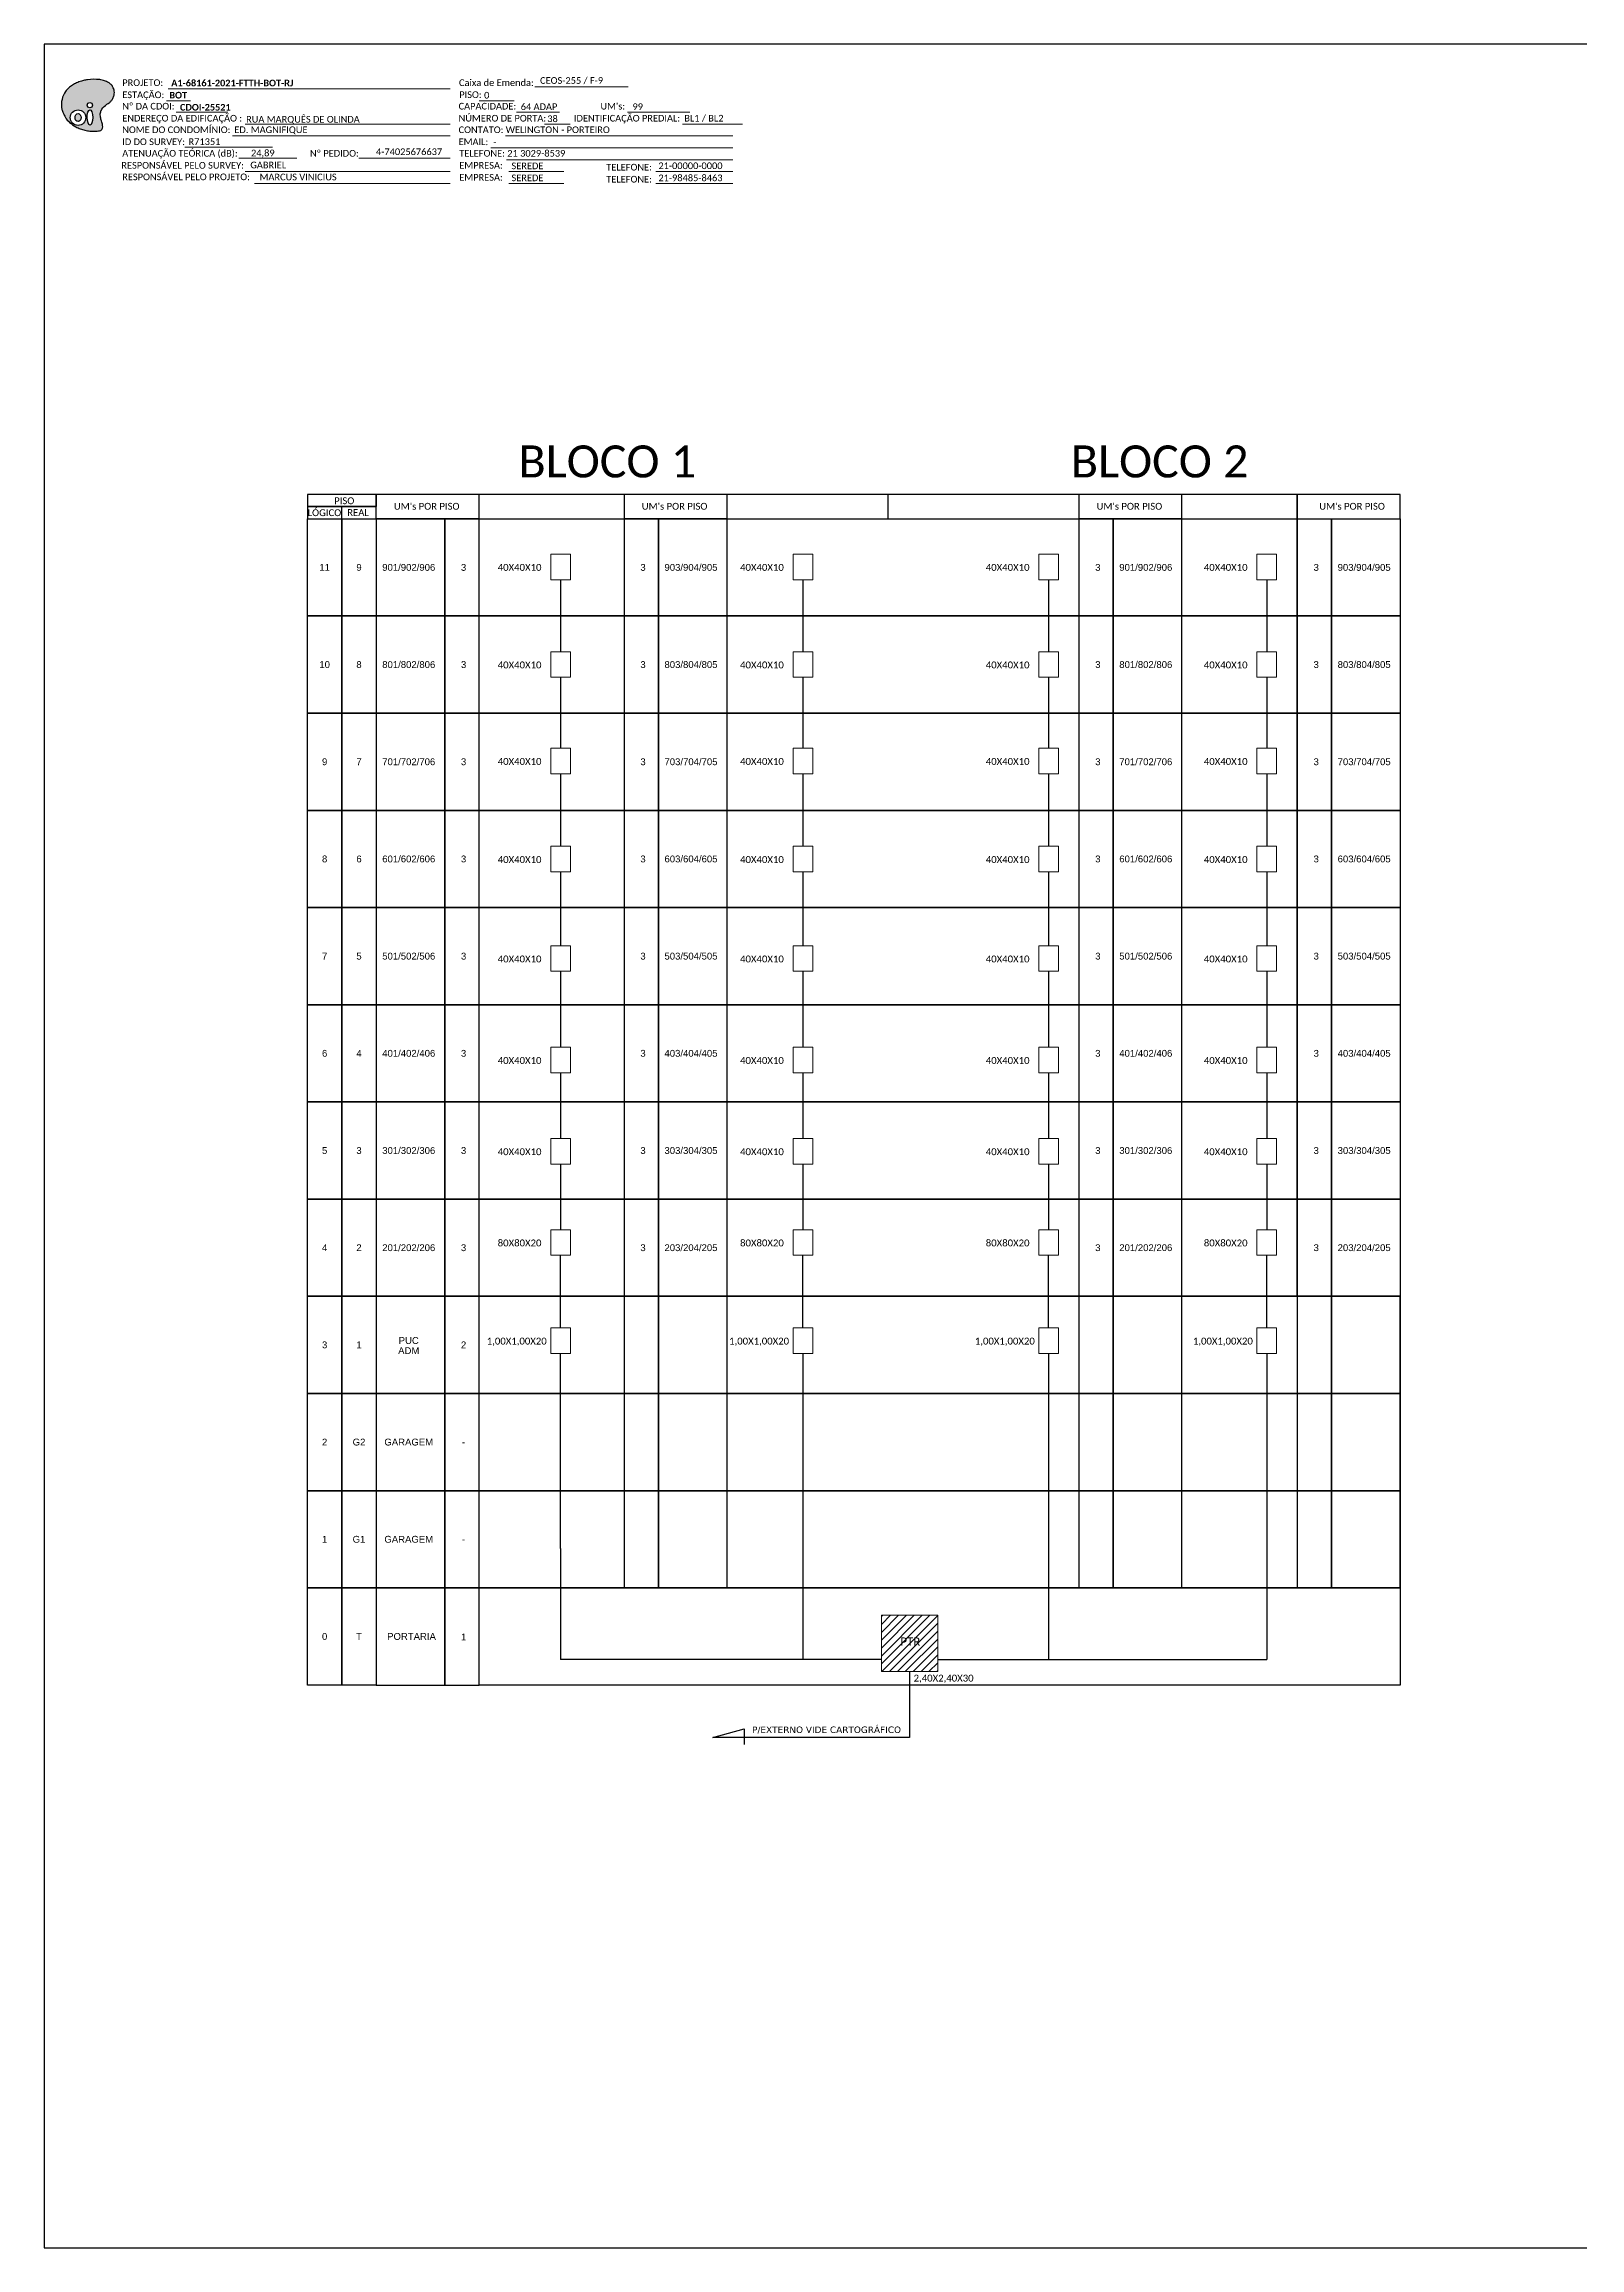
# Model space of a CAD drawing. Header units: inches. Extents: x 1016 to 2772, y -47 to 547.
# Drawn here: x 1933 to 2347, y -47 to 547 of the extents above; entities that cross this region are included whole.
import ezdxf
from ezdxf.enums import TextEntityAlignment as Align

# ---------------------------------------------------------------- set-up
doc = ezdxf.new("R2010")
doc.units = ezdxf.units.IN
doc.header["$MEASUREMENT"] = 0
doc.layers.add("20.0-LEGENDA DOS CDO'S", color=1, linetype='Continuous', lineweight=0)
doc.layers.add('40.1-ETIQUETAS', color=1, linetype='Continuous', lineweight=20)
doc.styles.add('ARIAL', font='arial.ttf')
doc.styles.add('siredit', font='verdana.ttf')
doc.styles.add('WMF-Calibri0', font='calibri.ttf')
doc.styles.add('WMF-Calibri1', font='calibrib.ttf')

# ---------------------------------------------------------------- blocks, each defined once
blk = doc.blocks.new('OI')
h = blk.add_hatch(color=40)
edge = h.paths.add_edge_path()
edge.add_spline(control_points=[(4.35, -0.67), (3.92, -0.99), (3.26, -1.5), (2.81, -2.59), (2.9, -3.5), (3.06, -4.27), (3.31, -4.85), (3.37, -5.39), (3.4, -5.88), (3.2, -6.4), (2.54, -6.61), (1.65, -6.63), (0.55, -6.67), (-0.56, -6.42), (-1.61, -6.14), (-2.77, -5.61), (-3.92, -4.77), (-4.89, -3.7), (-5.34, -2.65), (-5.6, -1.94), (-5.85, -0.96), (-5.71, 0.47), (-5.1, 2.02), (-4.14, 3.02), (-3.3, 3.61), (-2.37, 4.16), (-1.36, 4.44), (-0.56, 4.7), (0.79, 4.85), (2.24, 4.97), (3.79, 4.57), (4.67, 4.21), (5.44, 3.65), (5.76, 2.99), (6.03, 2.21), (6.01, 1.46), (5.72, 0.64), (5.31, 0.08), (4.88, -0.38), (4.51, -0.55), (4.35, -0.67)], knot_values=[0, 0, 0, 0, 1.60434, 2.417191, 3.427595, 4.282808, 4.776746, 5.304182, 5.888771, 6.258406, 6.858137, 7.79129, 8.986195, 10.124242, 11.187857, 12.242908, 13.953784, 15.414161, 16.515391, 17.349188, 17.675853, 19.552021, 21.515531, 22.568638, 23.63245, 24.621084, 25.782718, 26.745347, 27.142653, 29.870543, 31.004649, 31.921532, 32.709589, 33.801391, 34.042471, 35.192333, 35.971461, 36.628871, 37.254359, 37.836911, 37.836911, 37.836911, 37.836911], degree=3, periodic=0)
h.paths.add_polyline_path([(1.13, -0.87, -1), (-0.04, -0.87, -1)], flags=16)
edge = h.paths.add_edge_path(flags=16)
edge.add_ellipse((0.56, -3.59), major_axis=(-0.02, 1.71), ratio=0.361305, start_angle=0, end_angle=360)
h.paths.add_polyline_path([(-0.36, -3.62, -1), (-3.8, -3.62, -1)], flags=16)
edge = h.paths.add_edge_path(flags=0)
edge.add_ellipse((-2.08, -3.62), major_axis=(0, 0.885), ratio=0.758294, start_angle=0, end_angle=360)
at = {"color": 40}
for centre, radius in [((-2.08, -3.62), 1.72), ((0.54, -0.87), 0.587)]:
    blk.add_circle(centre, radius, dxfattribs=at)
blk.add_ellipse((-2.08, -3.62), major_axis=(0, 0.885), ratio=0.758294, start_param=-3.14159265358979, end_param=3.14159265358979, dxfattribs=at)
blk.add_ellipse((0.56, -3.59), major_axis=(-0.02, 1.71), ratio=0.361305, dxfattribs=at)
at = {"color": 40, "start_tangent": (-0.800898, -0.598801), "end_tangent": (-0.800898, -0.598801)}
blk.add_spline([(4.35, -0.67), (3.2, -1.78), (2.9, -2.54), (2.92, -3.55), (3.12, -4.38), (3.28, -4.85), (3.37, -5.37), (3.35, -5.95), (3.2, -6.29), (2.66, -6.55), (1.73, -6.63), (0.54, -6.62), (-0.58, -6.41), (-1.6, -6.11), (-2.56, -5.67), (-3.95, -4.67), (-4.89, -3.56), (-5.37, -2.56), (-5.64, -1.78), (-5.72, -1.46), (-5.63, 0.42), (-4.84, 2.22), (-4.13, 2.99), (-3.27, 3.62), (-2.4, 4.09), (-1.3, 4.47), (-0.37, 4.72), (0.02, 4.77), (2.75, 4.8), (3.85, 4.53), (4.69, 4.16), (5.31, 3.68), (5.85, 2.73), (5.93, 2.5), (5.94, 1.35), (5.67, 0.62), (5.29, 0.08), (4.84, -0.36), (4.35, -0.67)], degree=3, dxfattribs=at)

msp = doc.modelspace()

# ---------------------------------------------------------------- hatches: boundary and pattern name
h = msp.add_hatch()
h.set_pattern_fill('ANSI31', color=1, scale=12, style=0)
h.set_pattern_definition([(45, (1425.5218, -353.5342), (-1.0606602, 1.0606602), [])])
h.paths.add_polyline_path([(2174.28, 123.73), (2159.11, 123.73), (2159.11, 108.59), (2174.28, 108.59)])
h.paths.add_polyline_path([(2163.83, 114.68), (2170.35, 114.68), (2170.35, 118.62), (2163.83, 118.62)], flags=9)

# ---------------------------------------------------------------- linework, layer by layer
for points in [[(1933.42, -46.77), (2771.99, -46.77), (2771.99, 547.23), (1933.42, 547.23), (1933.42, -46.77)], [(2013.67, 419.28), (2013.67, 422.57)], [(2022.93, 419.28), (2271.18, 419.28), (2271.18, 425.86), (2022.93, 425.86), (2022.93, 425.86), (2022.93, 422.57)], [(2160.94, 419.28), (2160.94, 425.86)], [(2050.7, 209.72), (2271.18, 209.72)], [(2050.7, 183.53), (2184.09, 183.53)], [(2050.7, 157.33), (2184.09, 157.33)]]:
    msp.add_lwpolyline(points)
at = {"color": 7, "lineweight": 0}
for points in [[(1966.89, 535.19), (2042.87, 535.19)], [(2065.71, 535.68), (2090.84, 535.68)], [(1966.38, 531.91), (1972.93, 531.91)], [(1969.04, 528.84), (1982.98, 528.84)], [(2050.66, 531.95), (2060.15, 531.95)], [(2060.71, 528.84), (2072.33, 528.84)], [(2090.65, 528.84), (2107.51, 528.84)], [(1987.61, 525.6), (2042.87, 525.6)], [(2068.3, 525.6), (2075.24, 525.6)], [(2105.47, 525.6), (2121.64, 525.6)], [(1971.36, 519.43), (1994.99, 519.43)], [(1984.2, 522.49), (2042.87, 522.49)], [(2053.79, 519.25), (2119.06, 519.25)], [(2057.83, 522.49), (2119.06, 522.49)], [(1985.9, 516.46), (2001.57, 516.46)], [(1987.61, 512.9), (2042.87, 512.9)], [(2018.23, 516.47), (2042.72, 516.47)], [(2018.73, 516.47), (2042.88, 516.47)], [(2058.07, 516.02), (2119.06, 516.02)], [(2058.68, 512.9), (2073.48, 512.9)], [(2098.29, 512.9), (2119.06, 512.9)], [(1990.1, 509.67), (2042.87, 509.67)], [(2058.68, 509.67), (2073.48, 509.67)], [(2098.29, 509.67), (2119.06, 509.67)]]:
    msp.add_lwpolyline(points, dxfattribs=at)
for points in [[(2004.41, 422.57), (2022.93, 422.57), (2022.93, 425.86), (2004.41, 425.86)], [(2004.41, 419.28), (2022.93, 419.28), (2022.93, 422.57), (2004.41, 422.57)]]:
    msp.add_lwpolyline(points, close=True)
at = {"color": 0}
for points in [[(2050.7, 419.28), (2050.7, 425.86)], [(2117.52, 419.28), (2117.52, 425.86)], [(2240.1, 419.28), (2240.1, 425.86)]]:
    msp.add_lwpolyline(points, dxfattribs=at)
at = {"linetype": 'Continuous'}
for points in [[(2089.74, 419.28), (2117.52, 419.28), (2117.52, 425.86), (2089.74, 425.86)], [(2212.33, 419.28), (2240.1, 419.28), (2240.1, 425.86), (2212.33, 425.86)], [(2271.18, 419.28), (2298.95, 419.28), (2298.95, 425.86), (2271.18, 425.86)], [(2050.7, 419.28), (2271.18, 419.28), (2271.18, 393.09), (2050.7, 393.09)], [(2050.7, 393.09), (2271.18, 393.09), (2271.18, 366.89), (2050.7, 366.89)], [(2050.7, 366.89), (2271.18, 366.89), (2271.18, 340.7), (2050.7, 340.7)], [(2050.7, 340.7), (2271.18, 340.7), (2271.18, 314.5), (2050.7, 314.5)], [(2050.7, 314.5), (2271.18, 314.5), (2271.18, 288.31), (2050.7, 288.31)], [(2050.7, 288.31), (2271.18, 288.31), (2271.18, 262.11), (2050.7, 262.11)], [(2050.7, 262.11), (2271.18, 262.11), (2271.18, 235.92), (2050.7, 235.92)], [(2050.7, 235.92), (2271.18, 235.92), (2271.18, 209.72), (2050.7, 209.72)], [(2050.7, 209.72), (2298.95, 209.72), (2298.95, 183.53), (2050.7, 183.53)], [(2050.7, 183.53), (2298.95, 183.53), (2298.95, 157.33), (2050.7, 157.33)], [(2050.7, 157.33), (2298.95, 157.33), (2298.95, 131.14), (2050.7, 131.14)], [(2050.7, 131.14), (2298.95, 131.14), (2298.95, 104.94), (2050.7, 104.94)]]:
    msp.add_lwpolyline(points, close=True, dxfattribs=at)
at = {"color": 0}
for points in [[(2004.41, 419.28), (2013.67, 419.28), (2013.67, 393.09), (2004.41, 393.09)], [(2013.67, 419.28), (2022.93, 419.28), (2022.93, 393.09), (2013.67, 393.09)], [(2041.44, 419.28), (2022.93, 419.28), (2022.93, 393.09), (2041.44, 393.09)], [(2050.7, 419.28), (2041.44, 419.28), (2041.44, 393.09), (2050.7, 393.09)], [(2099, 419.28), (2089.74, 419.28), (2089.74, 393.09), (2099, 393.09)], [(2117.52, 419.28), (2099, 419.28), (2099, 393.09), (2117.52, 393.09)], [(2221.58, 419.28), (2212.33, 419.28), (2212.33, 393.09), (2221.58, 393.09)], [(2240.1, 419.28), (2221.58, 419.28), (2221.58, 393.09), (2240.1, 393.09)], [(2271.18, 419.28), (2280.43, 419.28), (2280.43, 393.09), (2271.18, 393.09)], [(2280.43, 419.28), (2298.95, 419.28), (2298.95, 393.09), (2280.43, 393.09)], [(2004.41, 393.09), (2013.67, 393.09), (2013.67, 366.89), (2004.41, 366.89)], [(2013.67, 393.09), (2022.93, 393.09), (2022.93, 366.89), (2013.67, 366.89)], [(2041.44, 393.09), (2022.93, 393.09), (2022.93, 366.89), (2041.44, 366.89)], [(2050.7, 393.09), (2041.44, 393.09), (2041.44, 366.89), (2050.7, 366.89)], [(2099, 393.09), (2089.74, 393.09), (2089.74, 366.89), (2099, 366.89)], [(2117.52, 393.09), (2099, 393.09), (2099, 366.89), (2117.52, 366.89)], [(2221.58, 393.09), (2212.33, 393.09), (2212.33, 366.89), (2221.58, 366.89)], [(2240.1, 393.09), (2221.58, 393.09), (2221.58, 366.89), (2240.1, 366.89)], [(2271.18, 393.09), (2280.43, 393.09), (2280.43, 366.89), (2271.18, 366.89)], [(2280.43, 393.09), (2298.95, 393.09), (2298.95, 366.89), (2280.43, 366.89)], [(2004.41, 366.89), (2013.67, 366.89), (2013.67, 340.7), (2004.41, 340.7)], [(2013.67, 366.89), (2022.93, 366.89), (2022.93, 340.7), (2013.67, 340.7)], [(2041.44, 366.89), (2022.93, 366.89), (2022.93, 340.7), (2041.44, 340.7)], [(2050.7, 366.89), (2041.44, 366.89), (2041.44, 340.7), (2050.7, 340.7)], [(2099, 366.89), (2089.74, 366.89), (2089.74, 340.7), (2099, 340.7)], [(2117.52, 366.89), (2099, 366.89), (2099, 340.7), (2117.52, 340.7)], [(2221.58, 366.89), (2212.33, 366.89), (2212.33, 340.7), (2221.58, 340.7)], [(2240.1, 366.89), (2221.58, 366.89), (2221.58, 340.7), (2240.1, 340.7)], [(2271.18, 366.89), (2280.43, 366.89), (2280.43, 340.7), (2271.18, 340.7)], [(2280.43, 366.89), (2298.95, 366.89), (2298.95, 340.7), (2280.43, 340.7)], [(2004.41, 340.7), (2013.67, 340.7), (2013.67, 314.5), (2004.41, 314.5)], [(2013.67, 340.7), (2022.93, 340.7), (2022.93, 314.5), (2013.67, 314.5)], [(2041.44, 340.7), (2022.93, 340.7), (2022.93, 314.5), (2041.44, 314.5)], [(2050.7, 340.7), (2041.44, 340.7), (2041.44, 314.5), (2050.7, 314.5)], [(2099, 340.7), (2089.74, 340.7), (2089.74, 314.5), (2099, 314.5)], [(2117.52, 340.7), (2099, 340.7), (2099, 314.5), (2117.52, 314.5)], [(2221.58, 340.7), (2212.33, 340.7), (2212.33, 314.5), (2221.58, 314.5)], [(2240.1, 340.7), (2221.58, 340.7), (2221.58, 314.5), (2240.1, 314.5)], [(2271.18, 340.7), (2280.43, 340.7), (2280.43, 314.5), (2271.18, 314.5)], [(2280.43, 340.7), (2298.95, 340.7), (2298.95, 314.5), (2280.43, 314.5)], [(2004.41, 314.5), (2013.67, 314.5), (2013.67, 288.31), (2004.41, 288.31)], [(2013.67, 314.5), (2022.93, 314.5), (2022.93, 288.31), (2013.67, 288.31)], [(2041.44, 314.5), (2022.93, 314.5), (2022.93, 288.31), (2041.44, 288.31)], [(2050.7, 314.5), (2041.44, 314.5), (2041.44, 288.31), (2050.7, 288.31)], [(2099, 314.5), (2089.74, 314.5), (2089.74, 288.31), (2099, 288.31)], [(2117.52, 314.5), (2099, 314.5), (2099, 288.31), (2117.52, 288.31)], [(2221.58, 314.5), (2212.33, 314.5), (2212.33, 288.31), (2221.58, 288.31)], [(2240.1, 314.5), (2221.58, 314.5), (2221.58, 288.31), (2240.1, 288.31)], [(2271.18, 314.5), (2280.43, 314.5), (2280.43, 288.31), (2271.18, 288.31)], [(2280.43, 314.5), (2298.95, 314.5), (2298.95, 288.31), (2280.43, 288.31)], [(2004.41, 288.31), (2013.67, 288.31), (2013.67, 262.11), (2004.41, 262.11)], [(2013.67, 288.31), (2022.93, 288.31), (2022.93, 262.11), (2013.67, 262.11)], [(2041.44, 288.31), (2022.93, 288.31), (2022.93, 262.11), (2041.44, 262.11)], [(2050.7, 288.31), (2041.44, 288.31), (2041.44, 262.11), (2050.7, 262.11)], [(2099, 288.31), (2089.74, 288.31), (2089.74, 262.11), (2099, 262.11)], [(2117.52, 288.31), (2099, 288.31), (2099, 262.11), (2117.52, 262.11)], [(2221.58, 288.31), (2212.33, 288.31), (2212.33, 262.11), (2221.58, 262.11)], [(2240.1, 288.31), (2221.58, 288.31), (2221.58, 262.11), (2240.1, 262.11)], [(2271.18, 288.31), (2280.43, 288.31), (2280.43, 262.11), (2271.18, 262.11)], [(2280.43, 288.31), (2298.95, 288.31), (2298.95, 262.11), (2280.43, 262.11)], [(2004.41, 262.11), (2013.67, 262.11), (2013.67, 235.92), (2004.41, 235.92)], [(2013.67, 262.11), (2022.93, 262.11), (2022.93, 235.92), (2013.67, 235.92)], [(2041.44, 262.11), (2022.93, 262.11), (2022.93, 235.92), (2041.44, 235.92)], [(2050.7, 262.11), (2041.44, 262.11), (2041.44, 235.92), (2050.7, 235.92)], [(2099, 262.11), (2089.74, 262.11), (2089.74, 235.92), (2099, 235.92)], [(2117.52, 262.11), (2099, 262.11), (2099, 235.92), (2117.52, 235.92)], [(2221.58, 262.11), (2212.33, 262.11), (2212.33, 235.92), (2221.58, 235.92)], [(2240.1, 262.11), (2221.58, 262.11), (2221.58, 235.92), (2240.1, 235.92)], [(2271.18, 262.11), (2280.43, 262.11), (2280.43, 235.92), (2271.18, 235.92)], [(2280.43, 262.11), (2298.95, 262.11), (2298.95, 235.92), (2280.43, 235.92)], [(2004.41, 235.92), (2013.67, 235.92), (2013.67, 209.72), (2004.41, 209.72)], [(2013.67, 235.92), (2022.93, 235.92), (2022.93, 209.72), (2013.67, 209.72)], [(2041.44, 235.92), (2022.93, 235.92), (2022.93, 209.72), (2041.44, 209.72)], [(2050.7, 235.92), (2041.44, 235.92), (2041.44, 209.72), (2050.7, 209.72)], [(2099, 235.92), (2089.74, 235.92), (2089.74, 209.72), (2099, 209.72)], [(2117.52, 235.92), (2099, 235.92), (2099, 209.72), (2117.52, 209.72)], [(2221.58, 235.92), (2212.33, 235.92), (2212.33, 209.72), (2221.58, 209.72)], [(2240.1, 235.92), (2221.58, 235.92), (2221.58, 209.72), (2240.1, 209.72)], [(2271.18, 235.92), (2280.43, 235.92), (2280.43, 209.72), (2271.18, 209.72)], [(2280.43, 235.92), (2298.95, 235.92), (2298.95, 209.72), (2280.43, 209.72)], [(2004.41, 209.72), (2013.67, 209.72), (2013.67, 183.53), (2004.41, 183.53)], [(2013.67, 209.72), (2022.93, 209.72), (2022.93, 183.53), (2013.67, 183.53)], [(2041.44, 209.72), (2022.93, 209.72), (2022.93, 183.53), (2041.44, 183.53)], [(2050.7, 209.72), (2041.44, 209.72), (2041.44, 183.53), (2050.7, 183.53)], [(2099, 209.72), (2089.74, 209.72), (2089.74, 183.53), (2099, 183.53)], [(2117.52, 209.72), (2099, 209.72), (2099, 183.53), (2117.52, 183.53)], [(2221.58, 209.72), (2212.33, 209.72), (2212.33, 183.53), (2221.58, 183.53)], [(2240.1, 209.72), (2221.58, 209.72), (2221.58, 183.53), (2240.1, 183.53)], [(2280.43, 209.72), (2271.18, 209.72), (2271.18, 183.53), (2280.43, 183.53)], [(2298.95, 209.72), (2280.43, 209.72), (2280.43, 183.53), (2298.95, 183.53)], [(2004.41, 183.53), (2013.67, 183.53), (2013.67, 157.33), (2004.41, 157.33)], [(2013.67, 183.53), (2022.93, 183.53), (2022.93, 157.33), (2013.67, 157.33)], [(2041.44, 183.53), (2022.93, 183.53), (2022.93, 157.33), (2041.44, 157.33)], [(2050.7, 183.53), (2041.44, 183.53), (2041.44, 157.33), (2050.7, 157.33)], [(2099, 183.53), (2089.74, 183.53), (2089.74, 157.33), (2099, 157.33)], [(2117.52, 183.53), (2099, 183.53), (2099, 157.33), (2117.52, 157.33)], [(2221.58, 183.53), (2212.33, 183.53), (2212.33, 157.33), (2221.58, 157.33)], [(2240.1, 183.53), (2221.58, 183.53), (2221.58, 157.33), (2240.1, 157.33)], [(2280.43, 183.53), (2271.18, 183.53), (2271.18, 157.33), (2280.43, 157.33)], [(2298.95, 183.53), (2280.43, 183.53), (2280.43, 157.33), (2298.95, 157.33)], [(2004.41, 157.33), (2013.67, 157.33), (2013.67, 131.14), (2004.41, 131.14)], [(2013.67, 157.33), (2022.93, 157.33), (2022.93, 131.14), (2013.67, 131.14)], [(2041.44, 157.33), (2022.93, 157.33), (2022.93, 131.14), (2041.44, 131.14)], [(2050.7, 157.33), (2041.44, 157.33), (2041.44, 131.14), (2050.7, 131.14)], [(2099, 157.33), (2089.74, 157.33), (2089.74, 131.14), (2099, 131.14)], [(2117.52, 157.33), (2099, 157.33), (2099, 131.14), (2117.52, 131.14)], [(2221.58, 157.33), (2212.33, 157.33), (2212.33, 131.14), (2221.58, 131.14)], [(2240.1, 157.33), (2221.58, 157.33), (2221.58, 131.14), (2240.1, 131.14)], [(2280.43, 157.33), (2271.18, 157.33), (2271.18, 131.14), (2280.43, 131.14)], [(2298.95, 157.33), (2280.43, 157.33), (2280.43, 131.14), (2298.95, 131.14)], [(2004.41, 131.14), (2013.67, 131.14), (2013.67, 104.94), (2004.41, 104.94)], [(2013.67, 131.14), (2022.93, 131.14), (2022.93, 104.94), (2013.67, 104.94)], [(2041.44, 131.14), (2022.93, 131.14), (2022.93, 104.94), (2041.44, 104.94)], [(2050.7, 131.14), (2041.44, 131.14), (2041.44, 104.94), (2050.7, 104.94)]]:
    msp.add_lwpolyline(points, close=True, dxfattribs=at)
at = {"linetype": 'Continuous'}
for points in [[(2050.7, 419.28), (2184.09, 419.28)], [(2050.7, 393.09), (2184.09, 393.09)], [(2050.7, 366.89), (2184.09, 366.89)], [(2050.7, 340.7), (2184.09, 340.7)], [(2050.7, 314.5), (2184.09, 314.5)], [(2050.7, 288.31), (2184.09, 288.31)], [(2050.7, 262.11), (2184.09, 262.11)], [(2050.7, 235.92), (2184.09, 235.92)]]:
    msp.add_lwpolyline(points, dxfattribs=at)
at = {"lineweight": 0}
for points in [[(2069.99, 409.77), (2075.29, 409.77), (2075.29, 402.87), (2069.99, 402.87)], [(2135.31, 409.77), (2140.61, 409.77), (2140.61, 402.87), (2135.31, 402.87)], [(2201.53, 409.77), (2206.83, 409.77), (2206.83, 402.87), (2201.53, 402.87)], [(2260.31, 409.77), (2265.6, 409.77), (2265.6, 402.87), (2260.31, 402.87)], [(2069.99, 383.46), (2075.29, 383.46), (2075.29, 376.56), (2069.99, 376.56)], [(2135.31, 383.46), (2140.61, 383.46), (2140.61, 376.56), (2135.31, 376.56)], [(2201.53, 383.46), (2206.83, 383.46), (2206.83, 376.56), (2201.53, 376.56)], [(2260.31, 383.46), (2265.6, 383.46), (2265.6, 376.56), (2260.31, 376.56)], [(2069.99, 357.45), (2075.29, 357.45), (2075.29, 350.56), (2069.99, 350.56)], [(2135.31, 357.45), (2140.61, 357.45), (2140.61, 350.56), (2135.31, 350.56)], [(2201.53, 357.45), (2206.83, 357.45), (2206.83, 350.56), (2201.53, 350.56)], [(2260.31, 357.45), (2265.6, 357.45), (2265.6, 350.56), (2260.31, 350.56)], [(2069.99, 331.01), (2075.29, 331.01), (2075.29, 324.12), (2069.99, 324.12)], [(2135.31, 331.01), (2140.61, 331.01), (2140.61, 324.12), (2135.31, 324.12)], [(2201.53, 331.01), (2206.83, 331.01), (2206.83, 324.12), (2201.53, 324.12)], [(2260.31, 331.01), (2265.6, 331.01), (2265.6, 324.12), (2260.31, 324.12)], [(2069.99, 304.21), (2075.29, 304.21), (2075.29, 297.31), (2069.99, 297.31)], [(2135.31, 304.21), (2140.61, 304.21), (2140.61, 297.31), (2135.31, 297.31)], [(2201.53, 304.21), (2206.83, 304.21), (2206.83, 297.31), (2201.53, 297.31)], [(2260.31, 304.21), (2265.6, 304.21), (2265.6, 297.31), (2260.31, 297.31)], [(2069.99, 276.85), (2075.29, 276.85), (2075.29, 269.95), (2069.99, 269.95)], [(2135.31, 276.85), (2140.61, 276.85), (2140.61, 269.95), (2135.31, 269.95)], [(2201.53, 276.85), (2206.83, 276.85), (2206.83, 269.95), (2201.53, 269.95)], [(2260.31, 276.85), (2265.6, 276.85), (2265.6, 269.95), (2260.31, 269.95)], [(2069.99, 252.26), (2075.29, 252.26), (2075.29, 245.36), (2069.99, 245.36)], [(2135.31, 252.26), (2140.61, 252.26), (2140.61, 245.36), (2135.31, 245.36)], [(2201.53, 252.26), (2206.83, 252.26), (2206.83, 245.36), (2201.53, 245.36)], [(2260.31, 252.26), (2265.6, 252.26), (2265.6, 245.36), (2260.31, 245.36)], [(2069.99, 227.67), (2075.29, 227.67), (2075.29, 220.78), (2069.99, 220.78)], [(2135.31, 227.67), (2140.61, 227.67), (2140.61, 220.78), (2135.31, 220.78)], [(2201.53, 227.67), (2206.83, 227.67), (2206.83, 220.78), (2201.53, 220.78)], [(2260.31, 227.67), (2265.6, 227.67), (2265.6, 220.78), (2260.31, 220.78)], [(2069.99, 201.22), (2075.29, 201.22), (2075.29, 194.32), (2069.99, 194.32)], [(2135.31, 201.22), (2140.61, 201.22), (2140.61, 194.32), (2135.31, 194.32)], [(2201.53, 201.22), (2206.83, 201.22), (2206.83, 194.32), (2201.53, 194.32)], [(2260.31, 201.22), (2265.6, 201.22), (2265.6, 194.32), (2260.31, 194.32)]]:
    msp.add_lwpolyline(points, close=True, dxfattribs=at)
at = {"color": 3}
for points in [[(2072.64, 402.87), (2072.64, 383.46)], [(2137.96, 402.87), (2137.96, 383.46)], [(2204.18, 402.87), (2204.18, 383.46)], [(2262.96, 402.87), (2262.96, 383.46)], [(2072.64, 376.56), (2072.64, 357.45)], [(2137.96, 376.56), (2137.96, 357.45)], [(2204.18, 376.56), (2204.18, 357.45)], [(2262.96, 376.56), (2262.96, 357.45)], [(2072.64, 350.56), (2072.64, 331.01)], [(2137.96, 350.56), (2137.96, 331.01)], [(2204.18, 350.56), (2204.18, 331.01)], [(2262.96, 350.56), (2262.96, 331.01)], [(2072.64, 324.12), (2072.64, 304.21)], [(2137.96, 324.12), (2137.96, 304.21)], [(2204.18, 324.12), (2204.18, 304.21)], [(2262.96, 324.12), (2262.96, 304.21)], [(2072.64, 297.31), (2072.64, 276.85)], [(2137.96, 297.31), (2137.96, 276.85)], [(2204.18, 297.31), (2204.18, 276.85)], [(2262.96, 297.31), (2262.96, 276.85)], [(2072.64, 269.95), (2072.64, 252.26)], [(2137.96, 269.95), (2137.96, 252.26)], [(2204.18, 269.95), (2204.18, 252.26)], [(2262.96, 269.95), (2262.96, 252.26)], [(2072.64, 245.36), (2072.64, 227.67)], [(2137.96, 245.36), (2137.96, 227.67)], [(2204.18, 245.36), (2204.18, 227.67)], [(2262.96, 245.36), (2262.96, 227.67)], [(2072.64, 201.22), (2072.64, 220.78)], [(2137.96, 201.22), (2137.96, 220.78)], [(2204.18, 201.22), (2204.18, 220.78)], [(2262.96, 201.22), (2262.96, 220.78)], [(2072.64, 168.32), (2072.64, 194.32)], [(2137.96, 194.32), (2137.96, 111.81)], [(2204.18, 194.32), (2204.18, 111.81)], [(2262.96, 194.32), (2262.96, 111.81)], [(2072.64, 141.78), (2072.64, 168.32)], [(2072.64, 141.78), (2072.64, 114.95)]]:
    msp.add_lwpolyline(points, dxfattribs=at)
at = {"color": 1, "lineweight": 0}
msp.add_lwpolyline([(2159.11, 123.76), (2174.28, 123.76), (2174.28, 108.59), (2159.11, 108.59)], close=True, dxfattribs=at)
at = {"color": 3, "linetype": 'Continuous'}
for points in [[(2072.64, 114.95), (2072.64, 111.81)], [(2159.11, 111.81), (2072.64, 111.81)], [(2174.28, 111.81), (2262.96, 111.81)]]:
    msp.add_lwpolyline(points, dxfattribs=at)
at = {"color": 1}
msp.add_lwpolyline([(2166.7, 108.59), (2166.7, 90.81), (2113.7, 90.81), (2122.08, 93.11), (2122.08, 88.88)], dxfattribs=at)

# ---------------------------------------------------------------- block references
at = {"color": 7, "xscale": 1.213923925196705, "yscale": 1.21392392515554, "zscale": 1.213923925163967, "rotation": 0.153289602326381}
msp.add_blockref('OI', (1945.09, 531.81), dxfattribs=at)

# ---------------------------------------------------------------- texts
at = {"color": 7, "lineweight": 0, "style": 'WMF-Calibri0'}
for s, height, p in [('PROJETO:', 1.793, (1954.49, 535.93)), ('ESTAÇÃO:', 1.793, (1954.49, 532.66)), ('Caixa de Emenda:', 1.7927, (2045.25, 535.93)), ('Nº DA CDOI:', 1.7927, (1954.49, 529.59)), ('CAPACIDADE:', 1.7927, (2045.14, 529.59)), ('NÚMERO DE PORTA:', 1.7927, (2045.14, 526.35)), ('PISO:', 1.793, (2045.32, 532.7)), ("UM's:", 1.793, (2083.38, 529.59)), ('ENDEREÇO DA EDIFICAÇÃO :', 1.7927, (1954.49, 526.35)), ('NOME DO CONDOMÍNIO:', 1.7927, (1954.49, 523.24)), ('ED. MAGNIFIQUE', 1.7927, (1984.71, 523.24)), ('CONTATO: WELINGTON - PORTEIRO', 1.7927, (2045.14, 523.24)), ('IDENTIFICAÇÃO PREDIAL:', 1.7927, (2076.22, 526.35)), ('BL1 / BL2', 1.793, (2105.97, 526.35)), ('ATENUAÇÃO TEÓRICA (dB):', 1.7927, (1954.49, 516.89)), ('ID DO SURVEY:', 1.7927, (1954.49, 520)), ('Nº PEDIDO:', 1.793, (2005.08, 516.89)), ('EMAIL:', 1.793, (2045.14, 520)), ('TELEFONE: 21 3029-8539', 1.7927, (2045.32, 516.89)), ('RESPONSÁVEL PELO SURVEY:', 1.7927, (1954.25, 513.65)), ('RESPONSÁVEL PELO PROJETO:', 1.7927, (1954.49, 510.54)), ('EMPRESA:', 1.793, (2045.32, 513.65)), ('EMPRESA:', 1.793, (2045.32, 510.41)), ('TELEFONE:', 1.793, (2084.93, 513.15)), ('TELEFONE:', 1.793, (2084.93, 509.91))]:
    msp.add_text(s, height=height, dxfattribs=at).set_placement(p)
at = {"color": 7, "linetype": 'Continuous'}
for s, height, style, p in [('A1-68161-2021-FTTH-BOT-RJ', 1.7927, 'WMF-Calibri1', (1967.69, 535.84)), ('CEOS-255 / F-9', 1.7927, 'WMF-Calibri0', (2067.1, 536.52)), ('BOT', 1.793, 'WMF-Calibri1', (1967.17, 532.56)), ('0', 1.79, 'WMF-Calibri0', (2052.02, 532.55)), ('RUA MARQUÊS DE OLINDA', 1.7927, 'WMF-Calibri0', (1987.88, 526.06)), ('38', 1.793, 'WMF-Calibri0', (2069.05, 526.2)), ('-', 1.79, 'WMF-Calibri0', (2054.49, 519.85)), ('GABRIEL', 1.793, 'WMF-Calibri0', (1989.01, 513.74)), ('MARCUS VINICIUS', 1.7927, 'WMF-Calibri0', (1991.5, 510.51)), ('SEREDE', 1.793, 'WMF-Calibri0', (2059.39, 513.5)), ('SEREDE', 1.793, 'WMF-Calibri0', (2059.39, 510.27)), ('21-00000-0000', 1.7927, 'WMF-Calibri0', (2098.99, 513.53)), ('21-98485-8463', 1.7927, 'WMF-Calibri0', (2098.99, 510.27))]:
    msp.add_text(s, height=height, dxfattribs=dict(at, style=style)).set_placement(p)
at = {"color": 7, "linetype": 'Continuous', "style": 'WMF-Calibri1'}
msp.add_text('CDOI-25521', height=1.793, dxfattribs=at).set_placement((1976.88, 529.3), align=Align.CENTER)
at = {"color": 0, "linetype": 'Continuous', "style": 'WMF-Calibri0'}
for s, p in [('64 ADAP', (2061.89, 529.46)), ('99', (2092.01, 529.44)), ('R71351', (1972.35, 520.03))]:
    msp.add_text(s, height=1.793, dxfattribs=at).set_placement(p)
at = {"color": 0, "lineweight": 0, "style": 'WMF-Calibri0'}
msp.add_text('24,89', height=1.793, dxfattribs=at).set_placement((1989.2, 516.98))
at = {"color": 0, "style": 'WMF-Calibri0'}
for s, height, p in [('4-74025676637', 1.7927, (2022.87, 517.31)), ('40X40X10', 1.854, (2055.69, 405.26)), ('40X40X10', 1.854, (2121.01, 405.26)), ('40X40X10', 1.854, (2187.23, 405.26)), ('40X40X10', 1.854, (2246, 405.26)), ('40X40X10', 1.854, (2055.69, 378.96)), ('40X40X10', 1.854, (2121.01, 378.96)), ('40X40X10', 1.854, (2187.23, 378.96)), ('40X40X10', 1.854, (2246, 378.96)), ('40X40X10', 1.854, (2055.69, 352.95)), ('40X40X10', 1.854, (2121.01, 352.95)), ('40X40X10', 1.854, (2187.23, 352.95)), ('40X40X10', 1.854, (2246, 352.95)), ('40X40X10', 1.854, (2055.69, 326.51)), ('40X40X10', 1.854, (2121.01, 326.51)), ('40X40X10', 1.854, (2187.23, 326.51)), ('40X40X10', 1.854, (2246, 326.51)), ('40X40X10', 1.854, (2055.69, 299.71)), ('40X40X10', 1.854, (2121.01, 299.71)), ('40X40X10', 1.854, (2187.23, 299.71)), ('40X40X10', 1.854, (2246, 299.71)), ('40X40X10', 1.854, (2055.69, 272.35)), ('40X40X10', 1.854, (2121.01, 272.35)), ('40X40X10', 1.854, (2187.23, 272.35)), ('40X40X10', 1.854, (2246, 272.35)), ('40X40X10', 1.854, (2055.69, 247.76)), ('40X40X10', 1.854, (2121.01, 247.76)), ('40X40X10', 1.854, (2187.23, 247.76)), ('40X40X10', 1.854, (2246, 247.76)), ('80X80X20', 1.854, (2055.69, 223.17)), ('80X80X20', 1.854, (2121.01, 223.17)), ('80X80X20', 1.854, (2187.23, 223.17)), ('80X80X20', 1.854, (2246, 223.17)), ('1,00X1,00X20', 1.8536, (2052.74, 196.72)), ('1,00X1,00X20', 1.8536, (2118.06, 196.72)), ('1,00X1,00X20', 1.8536, (2184.29, 196.72)), ('1,00X1,00X20', 1.8536, (2243.06, 196.72)), ('2,40X2,40X30', 1.8536, (2167.79, 105.88))]:
    msp.add_text(s, height=height, dxfattribs=at).set_placement(p)
at = {"style": 'WMF-Calibri0'}
for s, p in [('  LÓGICO', (2003.15, 420)), ('     PISO', (2008.38, 423.22)), ('    REAL', (2012.55, 420.04)), ("UM's POR PISO", (2027.69, 421.73)), ("UM's POR PISO", (2094.51, 421.73)), ("UM's POR PISO", (2217.09, 421.73)), ("UM's POR PISO", (2277.1, 421.73))]:
    msp.add_text(s, height=1.84, dxfattribs=at).set_placement(p)
at = {"color": 0, "style": 'ARIAL'}
for s, p in [('11', (2009.04, 406.18)), ('9', (2018.3, 406.18)), ('901/902/906', (2031.71, 406.18)), ('903/904/905', (2107.78, 406.18)), ('901/902/906', (2230.36, 406.18)), ('903/904/905', (2289.21, 406.18)), ('10', (2009.04, 379.99)), ('8', (2018.3, 379.99)), ('801/802/806', (2031.71, 379.99)), ('803/804/805', (2107.78, 379.99)), ('801/802/806', (2230.36, 379.99)), ('803/804/805', (2289.21, 379.99)), ('9', (2009.04, 353.79)), ('7', (2018.3, 353.79)), ('701/702/706', (2031.71, 353.79)), ('703/704/705', (2107.78, 353.79)), ('701/702/706', (2230.36, 353.79)), ('703/704/705', (2289.21, 353.79)), ('8', (2009.04, 327.6)), ('6', (2018.3, 327.6)), ('601/602/606', (2031.71, 327.6)), ('603/604/605', (2107.78, 327.6)), ('601/602/606', (2230.36, 327.6)), ('603/604/605', (2289.21, 327.6)), ('7', (2009.04, 301.4)), ('5', (2018.3, 301.4)), ('501/502/506', (2031.71, 301.4)), ('503/504/505', (2107.78, 301.4)), ('501/502/506', (2230.36, 301.4)), ('503/504/505', (2289.21, 301.4)), ('6', (2009.04, 275.21)), ('4', (2018.3, 275.21)), ('401/402/406', (2031.71, 275.21)), ('403/404/405', (2107.78, 275.21)), ('401/402/406', (2230.36, 275.21)), ('403/404/405', (2289.21, 275.21)), ('5', (2009.04, 249.01)), ('3', (2018.3, 249.01)), ('301/302/306', (2031.71, 249.01)), ('303/304/305', (2107.78, 249.01)), ('301/302/306', (2230.36, 249.01)), ('303/304/305', (2289.21, 249.01)), ('4', (2009.04, 222.82)), ('2', (2018.3, 222.82)), ('201/202/206', (2031.71, 222.82)), ('203/204/205', (2107.78, 222.82)), ('201/202/206', (2230.36, 222.82)), ('203/204/205', (2289.21, 222.82)), ('3', (2009.04, 196.62)), ('1', (2018.3, 196.62)), ('PUC', (2031.71, 197.81)), ('ADM', (2031.71, 195.06)), ('2', (2009.04, 170.43)), ('G2', (2018.3, 170.43)), ('GARAGEM', (2031.71, 170.43)), ('1', (2009.04, 144.23)), ('G1', (2018.3, 144.23)), ('GARAGEM', (2031.71, 144.23)), ('0', (2009.04, 118.04)), ('T', (2018.3, 118.04)), ('PORTARIA', (2032.46, 118.04))]:
    msp.add_text(s, height=1.84, dxfattribs=at).set_placement(p, align=Align.MIDDLE_CENTER)
at = {"color": 7, "style": 'WMF-Calibri0'}
msp.add_text('PTR', height=2.224, dxfattribs=at).set_placement((2164.21, 115.55))
at = {"char_height": 8.64, "width": 131.666, "attachment_point": 5}
for s, insert in [('{\\fCalibri|b0|i0|c0|p34;\\C7;BLOCO 1}', (2085.23, 434.69)), ('{\\fCalibri|b0|i0|c0|p34;\\C7;BLOCO 2}', (2234.1, 434.69))]:
    msp.add_mtext(s, dxfattribs=dict(at, insert=insert))
at = {"layer": "20.0-LEGENDA DOS CDO'S", "color": 0, "style": 'ARIAL'}
for s, p in [('3', (2046.49, 406.18)), ('3', (2094.85, 406.18)), ('3', (2217.44, 406.18)), ('3', (2276.29, 406.18)), ('3', (2046.49, 379.99)), ('3', (2094.85, 379.99)), ('3', (2217.44, 379.99)), ('3', (2276.29, 379.99)), ('3', (2046.49, 353.79)), ('3', (2094.85, 353.79)), ('3', (2217.44, 353.79)), ('3', (2276.29, 353.79)), ('3', (2046.49, 327.6)), ('3', (2094.85, 327.6)), ('3', (2217.44, 327.6)), ('3', (2276.29, 327.6)), ('3', (2046.49, 301.4)), ('3', (2094.85, 301.4)), ('3', (2217.44, 301.4)), ('3', (2276.29, 301.4)), ('3', (2046.49, 275.21)), ('3', (2094.85, 275.21)), ('3', (2217.44, 275.21)), ('3', (2276.29, 275.21)), ('3', (2046.49, 249.01)), ('3', (2094.85, 249.01)), ('3', (2217.44, 249.01)), ('3', (2276.29, 249.01)), ('3', (2046.49, 222.82)), ('3', (2094.85, 222.82)), ('3', (2217.44, 222.82)), ('3', (2276.29, 222.82)), ('2', (2046.49, 196.62)), ('-', (2046.49, 170.43)), ('-', (2046.49, 144.23)), ('1', (2046.49, 117.87))]:
    msp.add_text(s, height=1.84, dxfattribs=at).set_placement(p, align=Align.MIDDLE_CENTER)
at = {"layer": '40.1-ETIQUETAS', "color": 1, "style": 'siredit'}
msp.add_text('P/EXTERNO VIDE CARTOGRÁFICO', height=1.7496, dxfattribs=at).set_placement((2144.31, 92.89), align=Align.MIDDLE_CENTER)

doc.saveas('drawing.dxf')
